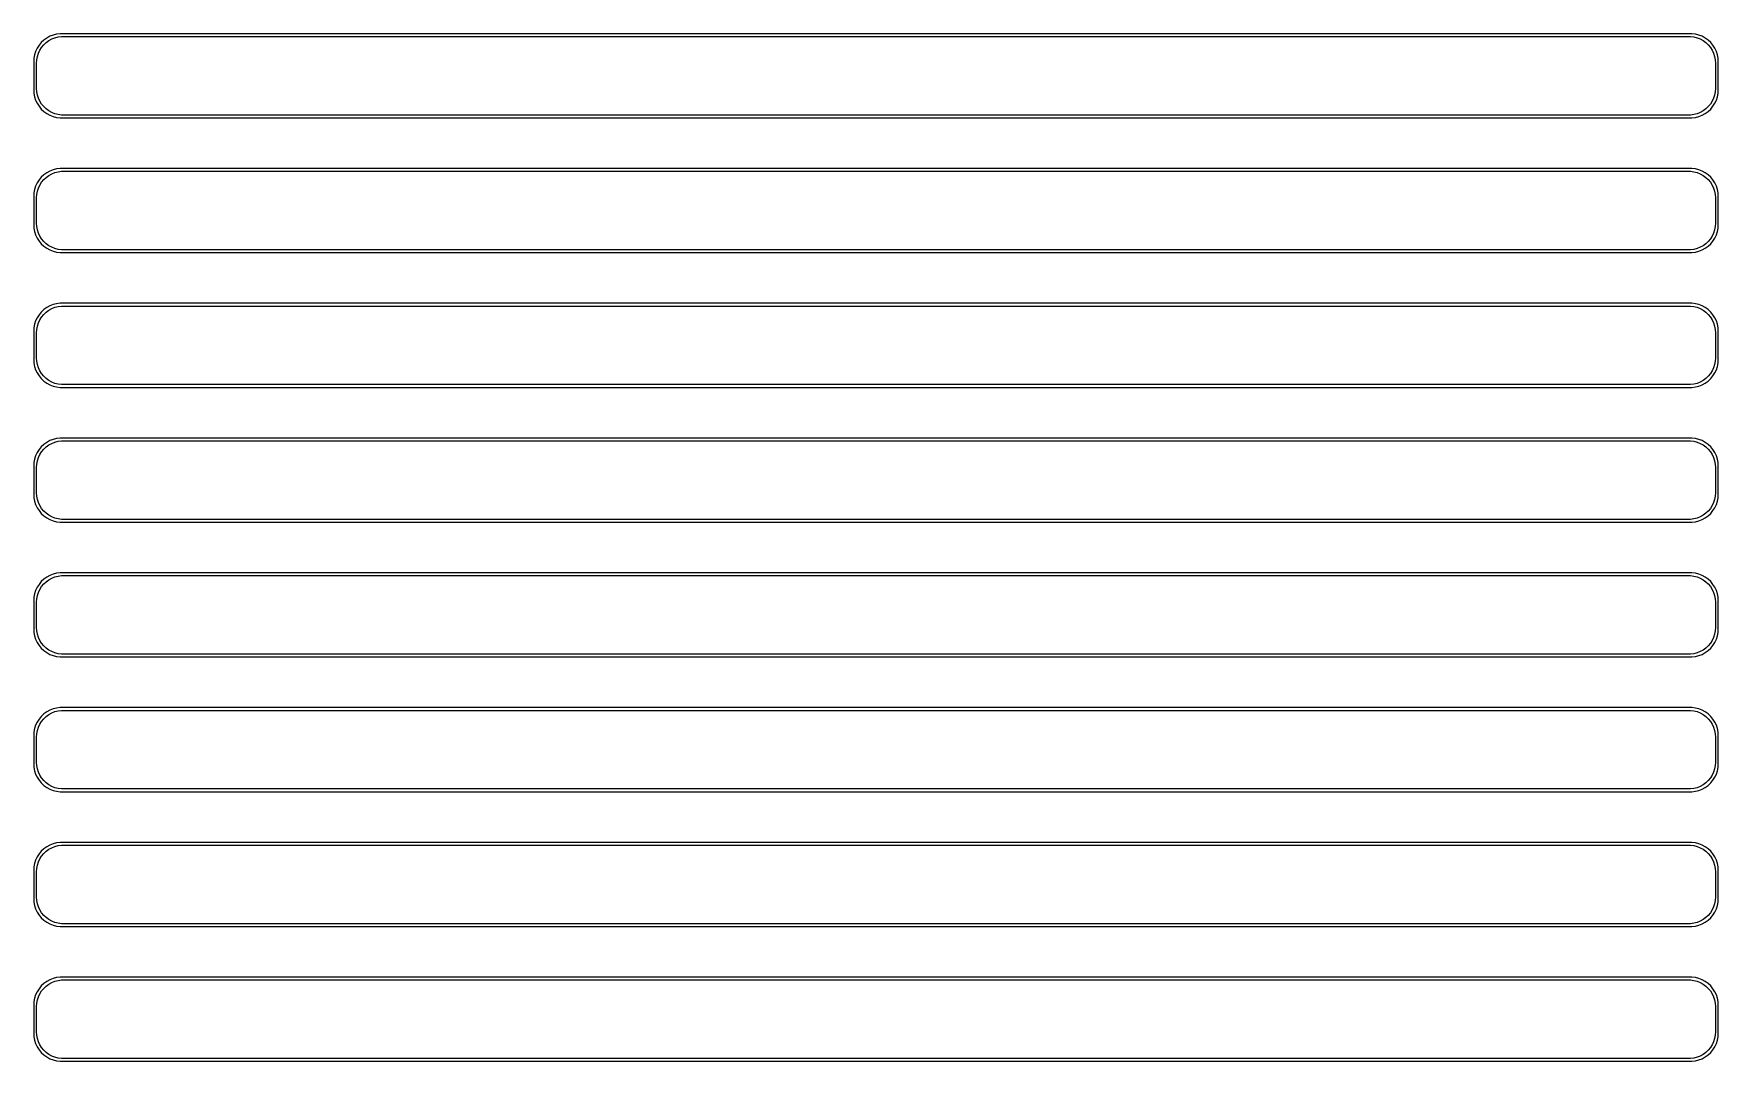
# Model space of a CAD drawing. Header units: metres. Extents: x -150 to 150, y 353 to 703.
# Drawn here: x -150 to 150, y 520.5 to 703.5 of the extents above; entities that cross this region are included whole.
import ezdxf

# ---------------------------------------------------------------- set-up
doc = ezdxf.new("R2010")
doc.units = ezdxf.units.M

msp = doc.modelspace()

# ---------------------------------------------------------------- linework, layer by layer
for p, q in [((-148.187, 702.353), (-148.645, 701.923)), ((-147.679, 702.722), (-148.187, 702.353)), ((-147.778, 701.91), (-147.295, 702.261)), ((-147.129, 703.024), (-147.679, 702.722)), ((-147.295, 702.261), (-146.772, 702.548)), ((-146.545, 703.255), (-147.129, 703.024)), ((-146.772, 702.548), (-146.218, 702.768)), ((-145.937, 703.411), (-146.545, 703.255)), ((-146.218, 702.768), (-145.64, 702.916)), ((-145.314, 703.49), (-145.937, 703.411)), ((-145.64, 702.916), (-145.048, 702.991)), ((145.314, 703.49), (-145.314, 703.49)), ((-145.048, 702.991), (145.048, 702.991)), ((145.048, 702.991), (145.64, 702.916)), ((145.937, 703.411), (145.314, 703.49)), ((145.64, 702.916), (146.218, 702.768)), ((146.545, 703.255), (145.937, 703.411)), ((146.218, 702.768), (146.772, 702.548)), ((147.129, 703.024), (146.545, 703.255)), ((146.772, 702.548), (147.295, 702.261)), ((147.679, 702.722), (147.129, 703.024)), ((147.295, 702.261), (147.778, 701.91)), ((148.187, 702.353), (147.679, 702.722)), ((148.645, 701.923), (148.187, 702.353)), ((-149.961, 699.127), (-150, 698.5)), ((-149.843, 699.743), (-149.961, 699.127)), ((-149.649, 700.341), (-149.843, 699.743)), ((-149.382, 700.909), (-149.649, 700.341)), ((-149.463, 698.845), (-149.351, 699.431)), ((-149.045, 701.439), (-149.382, 700.909)), ((-149.351, 699.431), (-149.166, 699.999)), ((-149.166, 699.999), (-148.912, 700.538)), ((-148.645, 701.923), (-149.045, 701.439)), ((-148.912, 700.538), (-148.593, 701.042)), ((-148.593, 701.042), (-148.213, 701.502)), ((-148.213, 701.502), (-147.778, 701.91)), ((147.778, 701.91), (148.213, 701.502)), ((148.213, 701.502), (148.593, 701.042)), ((148.593, 701.042), (148.912, 700.538)), ((149.045, 701.439), (148.645, 701.923)), ((148.912, 700.538), (149.166, 699.999)), ((149.382, 700.909), (149.045, 701.439)), ((149.166, 699.999), (149.351, 699.431)), ((149.351, 699.431), (149.463, 698.845)), ((149.649, 700.341), (149.382, 700.909)), ((149.843, 699.743), (149.649, 700.341)), ((149.961, 699.127), (149.843, 699.743)), ((150, 698.5), (149.961, 699.127)), ((-150, 698.5), (-150, 693.5)), ((-149.5, 698.25), (-149.463, 698.845)), ((-149.5, 693.75), (-149.5, 698.25)), ((149.463, 698.845), (149.5, 698.25)), ((149.5, 698.25), (149.5, 693.75)), ((150, 693.5), (150, 698.5)), ((-150, 693.5), (-149.961, 692.873)), ((-149.463, 693.155), (-149.5, 693.75)), ((-149.351, 692.569), (-149.463, 693.155)), ((149.463, 693.155), (149.351, 692.569)), ((149.5, 693.75), (149.463, 693.155)), ((149.961, 692.873), (150, 693.5)), ((-149.961, 692.873), (-149.843, 692.257)), ((-149.843, 692.257), (-149.649, 691.659)), ((-149.649, 691.659), (-149.382, 691.091)), ((-149.382, 691.091), (-149.045, 690.561)), ((-149.166, 692.001), (-149.351, 692.569)), ((-148.912, 691.462), (-149.166, 692.001)), ((-149.045, 690.561), (-148.645, 690.077)), ((-148.593, 690.958), (-148.912, 691.462)), ((-148.645, 690.077), (-148.187, 689.647)), ((-148.213, 690.498), (-148.593, 690.958)), ((-147.778, 690.09), (-148.213, 690.498)), ((-147.295, 689.739), (-147.778, 690.09)), ((147.778, 690.09), (147.295, 689.739)), ((148.213, 690.498), (147.778, 690.09)), ((148.187, 689.647), (148.645, 690.077)), ((148.593, 690.958), (148.213, 690.498)), ((148.912, 691.462), (148.593, 690.958)), ((148.645, 690.077), (149.045, 690.561)), ((149.166, 692.001), (148.912, 691.462)), ((149.045, 690.561), (149.382, 691.091)), ((149.351, 692.569), (149.166, 692.001)), ((149.382, 691.091), (149.649, 691.659)), ((149.649, 691.659), (149.843, 692.257)), ((149.843, 692.257), (149.961, 692.873)), ((-148.187, 689.647), (-147.679, 689.278)), ((-147.679, 689.278), (-147.129, 688.976)), ((-146.772, 689.452), (-147.295, 689.739)), ((-147.129, 688.976), (-146.545, 688.745)), ((-146.218, 689.232), (-146.772, 689.452)), ((-146.545, 688.745), (-145.937, 688.589)), ((-145.64, 689.084), (-146.218, 689.232)), ((-145.937, 688.589), (-145.314, 688.51)), ((-145.048, 689.009), (-145.64, 689.084)), ((-145.314, 688.51), (145.314, 688.51)), ((145.048, 689.009), (-145.048, 689.009)), ((145.64, 689.084), (145.048, 689.009)), ((145.314, 688.51), (145.937, 688.589)), ((146.218, 689.232), (145.64, 689.084)), ((145.937, 688.589), (146.545, 688.745)), ((146.772, 689.452), (146.218, 689.232)), ((146.545, 688.745), (147.129, 688.976)), ((147.295, 689.739), (146.772, 689.452)), ((147.129, 688.976), (147.679, 689.278)), ((147.679, 689.278), (148.187, 689.647)), ((-148.187, 678.353), (-148.645, 677.923)), ((-147.679, 678.722), (-148.187, 678.353)), ((-147.778, 677.91), (-147.295, 678.261)), ((-147.129, 679.024), (-147.679, 678.722)), ((-147.295, 678.261), (-146.772, 678.548)), ((-146.545, 679.255), (-147.129, 679.024)), ((-146.772, 678.548), (-146.218, 678.768)), ((-145.937, 679.411), (-146.545, 679.255)), ((-146.218, 678.768), (-145.64, 678.916)), ((-145.314, 679.49), (-145.937, 679.411)), ((-145.64, 678.916), (-145.048, 678.991)), ((145.314, 679.49), (-145.314, 679.49)), ((-145.048, 678.991), (145.048, 678.991)), ((145.048, 678.991), (145.64, 678.916)), ((145.937, 679.411), (145.314, 679.49)), ((145.64, 678.916), (146.218, 678.768)), ((146.545, 679.255), (145.937, 679.411)), ((146.218, 678.768), (146.772, 678.548)), ((147.129, 679.024), (146.545, 679.255)), ((146.772, 678.548), (147.295, 678.261)), ((147.679, 678.722), (147.129, 679.024)), ((147.295, 678.261), (147.778, 677.91)), ((148.187, 678.353), (147.679, 678.722)), ((148.645, 677.923), (148.187, 678.353)), ((-149.961, 675.127), (-150, 674.5)), ((-149.843, 675.743), (-149.961, 675.127)), ((-149.649, 676.341), (-149.843, 675.743)), ((-149.382, 676.909), (-149.649, 676.341)), ((-149.463, 674.845), (-149.351, 675.431)), ((-149.045, 677.439), (-149.382, 676.909)), ((-149.351, 675.431), (-149.166, 675.999)), ((-149.166, 675.999), (-148.912, 676.538)), ((-148.645, 677.923), (-149.045, 677.439)), ((-148.912, 676.538), (-148.593, 677.042)), ((-148.593, 677.042), (-148.213, 677.502)), ((-148.213, 677.502), (-147.778, 677.91)), ((147.778, 677.91), (148.213, 677.502)), ((148.213, 677.502), (148.593, 677.042)), ((148.593, 677.042), (148.912, 676.538)), ((149.045, 677.439), (148.645, 677.923)), ((148.912, 676.538), (149.166, 675.999)), ((149.382, 676.909), (149.045, 677.439)), ((149.166, 675.999), (149.351, 675.431)), ((149.351, 675.431), (149.463, 674.845)), ((149.649, 676.341), (149.382, 676.909)), ((149.843, 675.743), (149.649, 676.341)), ((149.961, 675.127), (149.843, 675.743)), ((150, 674.5), (149.961, 675.127)), ((-150, 674.5), (-150, 669.5)), ((-149.5, 674.25), (-149.463, 674.845)), ((-149.5, 669.75), (-149.5, 674.25)), ((149.463, 674.845), (149.5, 674.25)), ((149.5, 674.25), (149.5, 669.75)), ((150, 669.5), (150, 674.5)), ((-150, 669.5), (-149.961, 668.873)), ((-149.463, 669.155), (-149.5, 669.75)), ((-149.351, 668.569), (-149.463, 669.155)), ((149.463, 669.155), (149.351, 668.569)), ((149.5, 669.75), (149.463, 669.155)), ((149.961, 668.873), (150, 669.5)), ((-149.961, 668.873), (-149.843, 668.257)), ((-149.843, 668.257), (-149.649, 667.659)), ((-149.649, 667.659), (-149.382, 667.091)), ((-149.382, 667.091), (-149.045, 666.561)), ((-149.166, 668.001), (-149.351, 668.569)), ((-148.912, 667.462), (-149.166, 668.001)), ((-149.045, 666.561), (-148.645, 666.077)), ((-148.593, 666.958), (-148.912, 667.462)), ((-148.645, 666.077), (-148.187, 665.647)), ((-148.213, 666.498), (-148.593, 666.958)), ((-147.778, 666.09), (-148.213, 666.498)), ((-147.295, 665.739), (-147.778, 666.09)), ((147.778, 666.09), (147.295, 665.739)), ((148.213, 666.498), (147.778, 666.09)), ((148.187, 665.647), (148.645, 666.077)), ((148.593, 666.958), (148.213, 666.498)), ((148.912, 667.462), (148.593, 666.958)), ((148.645, 666.077), (149.045, 666.561)), ((149.166, 668.001), (148.912, 667.462)), ((149.045, 666.561), (149.382, 667.091)), ((149.351, 668.569), (149.166, 668.001)), ((149.382, 667.091), (149.649, 667.659)), ((149.649, 667.659), (149.843, 668.257)), ((149.843, 668.257), (149.961, 668.873)), ((-148.187, 665.647), (-147.679, 665.278)), ((-147.679, 665.278), (-147.129, 664.976)), ((-146.772, 665.452), (-147.295, 665.739)), ((-147.129, 664.976), (-146.545, 664.745)), ((-146.218, 665.232), (-146.772, 665.452)), ((-146.545, 664.745), (-145.937, 664.589)), ((-145.64, 665.084), (-146.218, 665.232)), ((-145.937, 664.589), (-145.314, 664.51)), ((-145.048, 665.009), (-145.64, 665.084)), ((-145.314, 664.51), (145.314, 664.51)), ((145.048, 665.009), (-145.048, 665.009)), ((145.64, 665.084), (145.048, 665.009)), ((145.314, 664.51), (145.937, 664.589)), ((146.218, 665.232), (145.64, 665.084)), ((145.937, 664.589), (146.545, 664.745)), ((146.772, 665.452), (146.218, 665.232)), ((146.545, 664.745), (147.129, 664.976)), ((147.295, 665.739), (146.772, 665.452)), ((147.129, 664.976), (147.679, 665.278)), ((147.679, 665.278), (148.187, 665.647)), ((-148.187, 654.353), (-148.645, 653.923)), ((-147.679, 654.722), (-148.187, 654.353)), ((-147.778, 653.91), (-147.295, 654.261)), ((-147.129, 655.024), (-147.679, 654.722)), ((-147.295, 654.261), (-146.772, 654.548)), ((-146.545, 655.255), (-147.129, 655.024)), ((-146.772, 654.548), (-146.218, 654.768)), ((-145.937, 655.411), (-146.545, 655.255)), ((-146.218, 654.768), (-145.64, 654.916)), ((-145.314, 655.49), (-145.937, 655.411)), ((-145.64, 654.916), (-145.048, 654.991)), ((145.314, 655.49), (-145.314, 655.49)), ((-145.048, 654.991), (145.048, 654.991)), ((145.048, 654.991), (145.64, 654.916)), ((145.937, 655.411), (145.314, 655.49)), ((145.64, 654.916), (146.218, 654.768)), ((146.545, 655.255), (145.937, 655.411)), ((146.218, 654.768), (146.772, 654.548)), ((147.129, 655.024), (146.545, 655.255)), ((146.772, 654.548), (147.295, 654.261)), ((147.679, 654.722), (147.129, 655.024)), ((147.295, 654.261), (147.778, 653.91)), ((148.187, 654.353), (147.679, 654.722)), ((148.645, 653.923), (148.187, 654.353)), ((-149.961, 651.127), (-150, 650.5)), ((-149.843, 651.743), (-149.961, 651.127)), ((-149.649, 652.341), (-149.843, 651.743)), ((-149.382, 652.909), (-149.649, 652.341)), ((-149.463, 650.845), (-149.351, 651.431)), ((-149.045, 653.439), (-149.382, 652.909)), ((-149.351, 651.431), (-149.166, 651.999)), ((-149.166, 651.999), (-148.912, 652.538)), ((-148.645, 653.923), (-149.045, 653.439)), ((-148.912, 652.538), (-148.593, 653.042)), ((-148.593, 653.042), (-148.213, 653.502)), ((-148.213, 653.502), (-147.778, 653.91)), ((147.778, 653.91), (148.213, 653.502)), ((148.213, 653.502), (148.593, 653.042)), ((148.593, 653.042), (148.912, 652.538)), ((149.045, 653.439), (148.645, 653.923)), ((148.912, 652.538), (149.166, 651.999)), ((149.382, 652.909), (149.045, 653.439)), ((149.166, 651.999), (149.351, 651.431)), ((149.351, 651.431), (149.463, 650.845)), ((149.649, 652.341), (149.382, 652.909)), ((149.843, 651.743), (149.649, 652.341)), ((149.961, 651.127), (149.843, 651.743)), ((150, 650.5), (149.961, 651.127)), ((-150, 650.5), (-150, 645.5)), ((-149.5, 650.25), (-149.463, 650.845)), ((-149.5, 645.75), (-149.5, 650.25)), ((149.463, 650.845), (149.5, 650.25)), ((149.5, 650.25), (149.5, 645.75)), ((150, 645.5), (150, 650.5)), ((-150, 645.5), (-149.961, 644.873)), ((-149.463, 645.155), (-149.5, 645.75)), ((-149.351, 644.569), (-149.463, 645.155)), ((149.463, 645.155), (149.351, 644.569)), ((149.5, 645.75), (149.463, 645.155)), ((149.961, 644.873), (150, 645.5)), ((-149.961, 644.873), (-149.843, 644.257)), ((-149.843, 644.257), (-149.649, 643.659)), ((-149.649, 643.659), (-149.382, 643.091)), ((-149.382, 643.091), (-149.045, 642.561)), ((-149.166, 644.001), (-149.351, 644.569)), ((-148.912, 643.462), (-149.166, 644.001)), ((-149.045, 642.561), (-148.645, 642.077)), ((-148.593, 642.958), (-148.912, 643.462)), ((-148.645, 642.077), (-148.187, 641.647)), ((-148.213, 642.498), (-148.593, 642.958)), ((-147.778, 642.09), (-148.213, 642.498)), ((-147.295, 641.739), (-147.778, 642.09)), ((147.778, 642.09), (147.295, 641.739)), ((148.213, 642.498), (147.778, 642.09)), ((148.187, 641.647), (148.645, 642.077)), ((148.593, 642.958), (148.213, 642.498)), ((148.912, 643.462), (148.593, 642.958)), ((148.645, 642.077), (149.045, 642.561)), ((149.166, 644.001), (148.912, 643.462)), ((149.045, 642.561), (149.382, 643.091)), ((149.351, 644.569), (149.166, 644.001)), ((149.382, 643.091), (149.649, 643.659)), ((149.649, 643.659), (149.843, 644.257)), ((149.843, 644.257), (149.961, 644.873)), ((-148.187, 641.647), (-147.679, 641.278)), ((-147.679, 641.278), (-147.129, 640.976)), ((-146.772, 641.452), (-147.295, 641.739)), ((-147.129, 640.976), (-146.545, 640.745)), ((-146.218, 641.232), (-146.772, 641.452)), ((-146.545, 640.745), (-145.937, 640.589)), ((-145.64, 641.084), (-146.218, 641.232)), ((-145.937, 640.589), (-145.314, 640.51)), ((-145.048, 641.009), (-145.64, 641.084)), ((-145.314, 640.51), (145.314, 640.51)), ((145.048, 641.009), (-145.048, 641.009)), ((145.64, 641.084), (145.048, 641.009)), ((145.314, 640.51), (145.937, 640.589)), ((146.218, 641.232), (145.64, 641.084)), ((145.937, 640.589), (146.545, 640.745)), ((146.772, 641.452), (146.218, 641.232)), ((146.545, 640.745), (147.129, 640.976)), ((147.295, 641.739), (146.772, 641.452)), ((147.129, 640.976), (147.679, 641.278)), ((147.679, 641.278), (148.187, 641.647)), ((-148.187, 630.353), (-148.645, 629.923)), ((-147.679, 630.722), (-148.187, 630.353)), ((-147.778, 629.91), (-147.295, 630.261)), ((-147.129, 631.024), (-147.679, 630.722)), ((-147.295, 630.261), (-146.772, 630.548)), ((-146.545, 631.255), (-147.129, 631.024)), ((-146.772, 630.548), (-146.218, 630.768)), ((-145.937, 631.411), (-146.545, 631.255)), ((-146.218, 630.768), (-145.64, 630.916)), ((-145.314, 631.49), (-145.937, 631.411)), ((-145.64, 630.916), (-145.048, 630.991)), ((145.314, 631.49), (-145.314, 631.49)), ((-145.048, 630.991), (145.048, 630.991)), ((145.048, 630.991), (145.64, 630.916)), ((145.937, 631.411), (145.314, 631.49)), ((145.64, 630.916), (146.218, 630.768)), ((146.545, 631.255), (145.937, 631.411)), ((146.218, 630.768), (146.772, 630.548)), ((147.129, 631.024), (146.545, 631.255)), ((146.772, 630.548), (147.295, 630.261)), ((147.679, 630.722), (147.129, 631.024)), ((147.295, 630.261), (147.778, 629.91)), ((148.187, 630.353), (147.679, 630.722)), ((148.645, 629.923), (148.187, 630.353)), ((-149.961, 627.127), (-150, 626.5)), ((-149.843, 627.743), (-149.961, 627.127)), ((-149.649, 628.341), (-149.843, 627.743)), ((-149.382, 628.909), (-149.649, 628.341)), ((-149.463, 626.845), (-149.351, 627.431)), ((-149.045, 629.439), (-149.382, 628.909)), ((-149.351, 627.431), (-149.166, 627.999)), ((-149.166, 627.999), (-148.912, 628.538)), ((-148.645, 629.923), (-149.045, 629.439)), ((-148.912, 628.538), (-148.593, 629.042)), ((-148.593, 629.042), (-148.213, 629.502)), ((-148.213, 629.502), (-147.778, 629.91)), ((147.778, 629.91), (148.213, 629.502)), ((148.213, 629.502), (148.593, 629.042)), ((148.593, 629.042), (148.912, 628.538)), ((149.045, 629.439), (148.645, 629.923)), ((148.912, 628.538), (149.166, 627.999)), ((149.382, 628.909), (149.045, 629.439)), ((149.166, 627.999), (149.351, 627.431)), ((149.351, 627.431), (149.463, 626.845)), ((149.649, 628.341), (149.382, 628.909)), ((149.843, 627.743), (149.649, 628.341)), ((149.961, 627.127), (149.843, 627.743)), ((150, 626.5), (149.961, 627.127)), ((-150, 626.5), (-150, 621.5)), ((-149.5, 626.25), (-149.463, 626.845)), ((-149.5, 621.75), (-149.5, 626.25)), ((149.463, 626.845), (149.5, 626.25)), ((149.5, 626.25), (149.5, 621.75)), ((150, 621.5), (150, 626.5)), ((-150, 621.5), (-149.961, 620.873)), ((-149.463, 621.155), (-149.5, 621.75)), ((-149.351, 620.569), (-149.463, 621.155)), ((149.463, 621.155), (149.351, 620.569)), ((149.5, 621.75), (149.463, 621.155)), ((149.961, 620.873), (150, 621.5)), ((-149.961, 620.873), (-149.843, 620.257)), ((-149.843, 620.257), (-149.649, 619.659)), ((-149.649, 619.659), (-149.382, 619.091)), ((-149.382, 619.091), (-149.045, 618.561)), ((-149.166, 620.001), (-149.351, 620.569)), ((-148.912, 619.462), (-149.166, 620.001)), ((-149.045, 618.561), (-148.645, 618.077)), ((-148.593, 618.958), (-148.912, 619.462)), ((-148.645, 618.077), (-148.187, 617.647)), ((-148.213, 618.498), (-148.593, 618.958)), ((-147.778, 618.09), (-148.213, 618.498)), ((-147.295, 617.739), (-147.778, 618.09)), ((147.778, 618.09), (147.295, 617.739)), ((148.213, 618.498), (147.778, 618.09)), ((148.187, 617.647), (148.645, 618.077)), ((148.593, 618.958), (148.213, 618.498)), ((148.912, 619.462), (148.593, 618.958)), ((148.645, 618.077), (149.045, 618.561)), ((149.166, 620.001), (148.912, 619.462)), ((149.045, 618.561), (149.382, 619.091)), ((149.351, 620.569), (149.166, 620.001)), ((149.382, 619.091), (149.649, 619.659)), ((149.649, 619.659), (149.843, 620.257)), ((149.843, 620.257), (149.961, 620.873)), ((-148.187, 617.647), (-147.679, 617.278)), ((-147.679, 617.278), (-147.129, 616.976)), ((-146.772, 617.452), (-147.295, 617.739)), ((-147.129, 616.976), (-146.545, 616.745)), ((-146.218, 617.232), (-146.772, 617.452)), ((-146.545, 616.745), (-145.937, 616.589)), ((-145.64, 617.084), (-146.218, 617.232)), ((-145.937, 616.589), (-145.314, 616.51)), ((-145.048, 617.009), (-145.64, 617.084)), ((-145.314, 616.51), (145.314, 616.51)), ((145.048, 617.009), (-145.048, 617.009)), ((145.64, 617.084), (145.048, 617.009)), ((145.314, 616.51), (145.937, 616.589)), ((146.218, 617.232), (145.64, 617.084)), ((145.937, 616.589), (146.545, 616.745)), ((146.772, 617.452), (146.218, 617.232)), ((146.545, 616.745), (147.129, 616.976)), ((147.295, 617.739), (146.772, 617.452)), ((147.129, 616.976), (147.679, 617.278)), ((147.679, 617.278), (148.187, 617.647)), ((-148.187, 606.353), (-148.645, 605.923)), ((-147.679, 606.722), (-148.187, 606.353)), ((-147.778, 605.91), (-147.295, 606.261)), ((-147.129, 607.024), (-147.679, 606.722)), ((-147.295, 606.261), (-146.772, 606.548)), ((-146.545, 607.255), (-147.129, 607.024)), ((-146.772, 606.548), (-146.218, 606.768)), ((-145.937, 607.411), (-146.545, 607.255)), ((-146.218, 606.768), (-145.64, 606.916)), ((-145.314, 607.49), (-145.937, 607.411)), ((-145.64, 606.916), (-145.048, 606.991)), ((145.314, 607.49), (-145.314, 607.49)), ((-145.048, 606.991), (145.048, 606.991)), ((145.048, 606.991), (145.64, 606.916)), ((145.937, 607.411), (145.314, 607.49)), ((145.64, 606.916), (146.218, 606.768)), ((146.545, 607.255), (145.937, 607.411)), ((146.218, 606.768), (146.772, 606.548)), ((147.129, 607.024), (146.545, 607.255)), ((146.772, 606.548), (147.295, 606.261)), ((147.679, 606.722), (147.129, 607.024)), ((147.295, 606.261), (147.778, 605.91)), ((148.187, 606.353), (147.679, 606.722)), ((148.645, 605.923), (148.187, 606.353)), ((-149.961, 603.127), (-150, 602.5)), ((-149.843, 603.743), (-149.961, 603.127)), ((-149.649, 604.341), (-149.843, 603.743)), ((-149.382, 604.909), (-149.649, 604.341)), ((-149.463, 602.845), (-149.351, 603.431)), ((-149.045, 605.439), (-149.382, 604.909)), ((-149.351, 603.431), (-149.166, 603.999)), ((-149.166, 603.999), (-148.912, 604.538)), ((-148.645, 605.923), (-149.045, 605.439)), ((-148.912, 604.538), (-148.593, 605.042)), ((-148.593, 605.042), (-148.213, 605.502)), ((-148.213, 605.502), (-147.778, 605.91)), ((147.778, 605.91), (148.213, 605.502)), ((148.213, 605.502), (148.593, 605.042)), ((148.593, 605.042), (148.912, 604.538)), ((149.045, 605.439), (148.645, 605.923)), ((148.912, 604.538), (149.166, 603.999)), ((149.382, 604.909), (149.045, 605.439)), ((149.166, 603.999), (149.351, 603.431)), ((149.351, 603.431), (149.463, 602.845)), ((149.649, 604.341), (149.382, 604.909)), ((149.843, 603.743), (149.649, 604.341)), ((149.961, 603.127), (149.843, 603.743)), ((150, 602.5), (149.961, 603.127)), ((-150, 602.5), (-150, 597.5)), ((-149.5, 602.25), (-149.463, 602.845)), ((-149.5, 597.75), (-149.5, 602.25)), ((149.463, 602.845), (149.5, 602.25)), ((149.5, 602.25), (149.5, 597.75)), ((150, 597.5), (150, 602.5)), ((-150, 597.5), (-149.961, 596.873)), ((-149.463, 597.155), (-149.5, 597.75)), ((-149.351, 596.569), (-149.463, 597.155)), ((149.463, 597.155), (149.351, 596.569)), ((149.5, 597.75), (149.463, 597.155)), ((149.961, 596.873), (150, 597.5)), ((-149.961, 596.873), (-149.843, 596.257)), ((-149.843, 596.257), (-149.649, 595.659)), ((-149.649, 595.659), (-149.382, 595.091)), ((-149.382, 595.091), (-149.045, 594.561)), ((-149.166, 596.001), (-149.351, 596.569)), ((-148.912, 595.462), (-149.166, 596.001)), ((-149.045, 594.561), (-148.645, 594.077)), ((-148.593, 594.958), (-148.912, 595.462)), ((-148.645, 594.077), (-148.187, 593.647)), ((-148.213, 594.498), (-148.593, 594.958)), ((-147.778, 594.09), (-148.213, 594.498)), ((-147.295, 593.739), (-147.778, 594.09)), ((147.778, 594.09), (147.295, 593.739)), ((148.213, 594.498), (147.778, 594.09)), ((148.187, 593.647), (148.645, 594.077)), ((148.593, 594.958), (148.213, 594.498)), ((148.912, 595.462), (148.593, 594.958)), ((148.645, 594.077), (149.045, 594.561)), ((149.166, 596.001), (148.912, 595.462)), ((149.045, 594.561), (149.382, 595.091)), ((149.351, 596.569), (149.166, 596.001)), ((149.382, 595.091), (149.649, 595.659)), ((149.649, 595.659), (149.843, 596.257)), ((149.843, 596.257), (149.961, 596.873)), ((-148.187, 593.647), (-147.679, 593.278)), ((-147.679, 593.278), (-147.129, 592.976)), ((-146.772, 593.452), (-147.295, 593.739)), ((-147.129, 592.976), (-146.545, 592.745)), ((-146.218, 593.232), (-146.772, 593.452)), ((-146.545, 592.745), (-145.937, 592.589)), ((-145.64, 593.084), (-146.218, 593.232)), ((-145.937, 592.589), (-145.314, 592.51)), ((-145.048, 593.009), (-145.64, 593.084)), ((-145.314, 592.51), (145.314, 592.51)), ((145.048, 593.009), (-145.048, 593.009)), ((145.64, 593.084), (145.048, 593.009)), ((145.314, 592.51), (145.937, 592.589)), ((146.218, 593.232), (145.64, 593.084)), ((145.937, 592.589), (146.545, 592.745)), ((146.772, 593.452), (146.218, 593.232)), ((146.545, 592.745), (147.129, 592.976)), ((147.295, 593.739), (146.772, 593.452)), ((147.129, 592.976), (147.679, 593.278)), ((147.679, 593.278), (148.187, 593.647)), ((-148.187, 582.353), (-148.645, 581.923)), ((-147.679, 582.722), (-148.187, 582.353)), ((-147.778, 581.91), (-147.295, 582.261)), ((-147.129, 583.024), (-147.679, 582.722)), ((-147.295, 582.261), (-146.772, 582.548)), ((-146.545, 583.255), (-147.129, 583.024)), ((-146.772, 582.548), (-146.218, 582.768)), ((-145.937, 583.411), (-146.545, 583.255)), ((-146.218, 582.768), (-145.64, 582.916)), ((-145.314, 583.49), (-145.937, 583.411)), ((-145.64, 582.916), (-145.048, 582.991)), ((145.314, 583.49), (-145.314, 583.49)), ((-145.048, 582.991), (145.048, 582.991)), ((145.048, 582.991), (145.64, 582.916)), ((145.937, 583.411), (145.314, 583.49)), ((145.64, 582.916), (146.218, 582.768)), ((146.545, 583.255), (145.937, 583.411)), ((146.218, 582.768), (146.772, 582.548)), ((147.129, 583.024), (146.545, 583.255)), ((146.772, 582.548), (147.295, 582.261)), ((147.679, 582.722), (147.129, 583.024)), ((147.295, 582.261), (147.778, 581.91)), ((148.187, 582.353), (147.679, 582.722)), ((148.645, 581.923), (148.187, 582.353)), ((-149.961, 579.127), (-150, 578.5)), ((-149.843, 579.743), (-149.961, 579.127)), ((-149.649, 580.341), (-149.843, 579.743)), ((-149.382, 580.909), (-149.649, 580.341)), ((-149.463, 578.845), (-149.351, 579.431)), ((-149.045, 581.439), (-149.382, 580.909)), ((-149.351, 579.431), (-149.166, 579.999)), ((-149.166, 579.999), (-148.912, 580.538)), ((-148.645, 581.923), (-149.045, 581.439)), ((-148.912, 580.538), (-148.593, 581.042)), ((-148.593, 581.042), (-148.213, 581.502)), ((-148.213, 581.502), (-147.778, 581.91)), ((147.778, 581.91), (148.213, 581.502)), ((148.213, 581.502), (148.593, 581.042)), ((148.593, 581.042), (148.912, 580.538)), ((149.045, 581.439), (148.645, 581.923)), ((148.912, 580.538), (149.166, 579.999)), ((149.382, 580.909), (149.045, 581.439)), ((149.166, 579.999), (149.351, 579.431)), ((149.351, 579.431), (149.463, 578.845)), ((149.649, 580.341), (149.382, 580.909)), ((149.843, 579.743), (149.649, 580.341)), ((149.961, 579.127), (149.843, 579.743)), ((150, 578.5), (149.961, 579.127)), ((-150, 578.5), (-150, 573.5)), ((-149.5, 578.25), (-149.463, 578.845)), ((-149.5, 573.75), (-149.5, 578.25)), ((149.463, 578.845), (149.5, 578.25)), ((149.5, 578.25), (149.5, 573.75)), ((150, 573.5), (150, 578.5)), ((-150, 573.5), (-149.961, 572.873)), ((-149.463, 573.155), (-149.5, 573.75)), ((-149.351, 572.569), (-149.463, 573.155)), ((149.463, 573.155), (149.351, 572.569)), ((149.5, 573.75), (149.463, 573.155)), ((149.961, 572.873), (150, 573.5)), ((-149.961, 572.873), (-149.843, 572.257)), ((-149.843, 572.257), (-149.649, 571.659)), ((-149.649, 571.659), (-149.382, 571.091)), ((-149.382, 571.091), (-149.045, 570.561)), ((-149.166, 572.001), (-149.351, 572.569)), ((-148.912, 571.462), (-149.166, 572.001)), ((-149.045, 570.561), (-148.645, 570.077)), ((-148.593, 570.958), (-148.912, 571.462)), ((-148.645, 570.077), (-148.187, 569.647)), ((-148.213, 570.498), (-148.593, 570.958)), ((-147.778, 570.09), (-148.213, 570.498)), ((-147.295, 569.739), (-147.778, 570.09)), ((147.778, 570.09), (147.295, 569.739)), ((148.213, 570.498), (147.778, 570.09)), ((148.187, 569.647), (148.645, 570.077)), ((148.593, 570.958), (148.213, 570.498)), ((148.912, 571.462), (148.593, 570.958)), ((148.645, 570.077), (149.045, 570.561)), ((149.166, 572.001), (148.912, 571.462)), ((149.045, 570.561), (149.382, 571.091)), ((149.351, 572.569), (149.166, 572.001)), ((149.382, 571.091), (149.649, 571.659)), ((149.649, 571.659), (149.843, 572.257)), ((149.843, 572.257), (149.961, 572.873)), ((-148.187, 569.647), (-147.679, 569.278)), ((-147.679, 569.278), (-147.129, 568.976)), ((-146.772, 569.452), (-147.295, 569.739)), ((-147.129, 568.976), (-146.545, 568.745)), ((-146.218, 569.232), (-146.772, 569.452)), ((-146.545, 568.745), (-145.937, 568.589)), ((-145.64, 569.084), (-146.218, 569.232)), ((-145.937, 568.589), (-145.314, 568.51)), ((-145.048, 569.009), (-145.64, 569.084)), ((-145.314, 568.51), (145.314, 568.51)), ((145.048, 569.009), (-145.048, 569.009)), ((145.64, 569.084), (145.048, 569.009)), ((145.314, 568.51), (145.937, 568.589)), ((146.218, 569.232), (145.64, 569.084)), ((145.937, 568.589), (146.545, 568.745)), ((146.772, 569.452), (146.218, 569.232)), ((146.545, 568.745), (147.129, 568.976)), ((147.295, 569.739), (146.772, 569.452)), ((147.129, 568.976), (147.679, 569.278)), ((147.679, 569.278), (148.187, 569.647)), ((-148.187, 558.353), (-148.645, 557.923)), ((-147.679, 558.722), (-148.187, 558.353)), ((-147.778, 557.91), (-147.295, 558.261)), ((-147.129, 559.024), (-147.679, 558.722)), ((-147.295, 558.261), (-146.772, 558.548)), ((-146.545, 559.255), (-147.129, 559.024)), ((-146.772, 558.548), (-146.218, 558.768)), ((-145.937, 559.411), (-146.545, 559.255)), ((-146.218, 558.768), (-145.64, 558.916)), ((-145.314, 559.49), (-145.937, 559.411)), ((-145.64, 558.916), (-145.048, 558.991)), ((145.314, 559.49), (-145.314, 559.49)), ((-145.048, 558.991), (145.048, 558.991)), ((145.048, 558.991), (145.64, 558.916)), ((145.937, 559.411), (145.314, 559.49)), ((145.64, 558.916), (146.218, 558.768)), ((146.545, 559.255), (145.937, 559.411)), ((146.218, 558.768), (146.772, 558.548)), ((147.129, 559.024), (146.545, 559.255)), ((146.772, 558.548), (147.295, 558.261)), ((147.679, 558.722), (147.129, 559.024)), ((147.295, 558.261), (147.778, 557.91)), ((148.187, 558.353), (147.679, 558.722)), ((148.645, 557.923), (148.187, 558.353)), ((-149.961, 555.127), (-150, 554.5)), ((-149.843, 555.743), (-149.961, 555.127)), ((-149.649, 556.341), (-149.843, 555.743)), ((-149.382, 556.909), (-149.649, 556.341)), ((-149.463, 554.845), (-149.351, 555.431)), ((-149.045, 557.439), (-149.382, 556.909)), ((-149.351, 555.431), (-149.166, 555.999)), ((-149.166, 555.999), (-148.912, 556.538)), ((-148.645, 557.923), (-149.045, 557.439)), ((-148.912, 556.538), (-148.593, 557.042)), ((-148.593, 557.042), (-148.213, 557.502)), ((-148.213, 557.502), (-147.778, 557.91)), ((147.778, 557.91), (148.213, 557.502)), ((148.213, 557.502), (148.593, 557.042)), ((148.593, 557.042), (148.912, 556.538)), ((149.045, 557.439), (148.645, 557.923)), ((148.912, 556.538), (149.166, 555.999)), ((149.382, 556.909), (149.045, 557.439)), ((149.166, 555.999), (149.351, 555.431)), ((149.351, 555.431), (149.463, 554.845)), ((149.649, 556.341), (149.382, 556.909)), ((149.843, 555.743), (149.649, 556.341)), ((149.961, 555.127), (149.843, 555.743)), ((150, 554.5), (149.961, 555.127)), ((-150, 554.5), (-150, 549.5)), ((-149.5, 554.25), (-149.463, 554.845)), ((-149.5, 549.75), (-149.5, 554.25)), ((149.463, 554.845), (149.5, 554.25)), ((149.5, 554.25), (149.5, 549.75)), ((150, 549.5), (150, 554.5)), ((-150, 549.5), (-149.961, 548.873)), ((-149.463, 549.155), (-149.5, 549.75)), ((-149.351, 548.569), (-149.463, 549.155)), ((149.463, 549.155), (149.351, 548.569)), ((149.5, 549.75), (149.463, 549.155)), ((149.961, 548.873), (150, 549.5)), ((-149.961, 548.873), (-149.843, 548.257)), ((-149.843, 548.257), (-149.649, 547.659)), ((-149.649, 547.659), (-149.382, 547.091)), ((-149.382, 547.091), (-149.045, 546.561)), ((-149.166, 548.001), (-149.351, 548.569)), ((-148.912, 547.462), (-149.166, 548.001)), ((-149.045, 546.561), (-148.645, 546.077)), ((-148.593, 546.958), (-148.912, 547.462)), ((-148.645, 546.077), (-148.187, 545.647)), ((-148.213, 546.498), (-148.593, 546.958)), ((-147.778, 546.09), (-148.213, 546.498)), ((-147.295, 545.739), (-147.778, 546.09)), ((147.778, 546.09), (147.295, 545.739)), ((148.213, 546.498), (147.778, 546.09)), ((148.187, 545.647), (148.645, 546.077)), ((148.593, 546.958), (148.213, 546.498)), ((148.912, 547.462), (148.593, 546.958)), ((148.645, 546.077), (149.045, 546.561)), ((149.166, 548.001), (148.912, 547.462)), ((149.045, 546.561), (149.382, 547.091)), ((149.351, 548.569), (149.166, 548.001)), ((149.382, 547.091), (149.649, 547.659)), ((149.649, 547.659), (149.843, 548.257)), ((149.843, 548.257), (149.961, 548.873)), ((-148.187, 545.647), (-147.679, 545.278)), ((-147.679, 545.278), (-147.129, 544.976)), ((-146.772, 545.452), (-147.295, 545.739)), ((-147.129, 544.976), (-146.545, 544.745)), ((-146.218, 545.232), (-146.772, 545.452)), ((-146.545, 544.745), (-145.937, 544.589)), ((-145.64, 545.084), (-146.218, 545.232)), ((-145.937, 544.589), (-145.314, 544.51)), ((-145.048, 545.009), (-145.64, 545.084)), ((-145.314, 544.51), (145.314, 544.51)), ((145.048, 545.009), (-145.048, 545.009)), ((145.64, 545.084), (145.048, 545.009)), ((145.314, 544.51), (145.937, 544.589)), ((146.218, 545.232), (145.64, 545.084)), ((145.937, 544.589), (146.545, 544.745)), ((146.772, 545.452), (146.218, 545.232)), ((146.545, 544.745), (147.129, 544.976)), ((147.295, 545.739), (146.772, 545.452)), ((147.129, 544.976), (147.679, 545.278)), ((147.679, 545.278), (148.187, 545.647)), ((-148.187, 534.353), (-148.645, 533.923)), ((-147.679, 534.722), (-148.187, 534.353)), ((-147.778, 533.91), (-147.295, 534.261)), ((-147.129, 535.024), (-147.679, 534.722)), ((-147.295, 534.261), (-146.772, 534.548)), ((-146.545, 535.255), (-147.129, 535.024)), ((-146.772, 534.548), (-146.218, 534.768)), ((-145.937, 535.411), (-146.545, 535.255)), ((-146.218, 534.768), (-145.64, 534.916)), ((-145.314, 535.49), (-145.937, 535.411)), ((-145.64, 534.916), (-145.048, 534.991)), ((145.314, 535.49), (-145.314, 535.49)), ((-145.048, 534.991), (145.048, 534.991)), ((145.048, 534.991), (145.64, 534.916)), ((145.937, 535.411), (145.314, 535.49)), ((145.64, 534.916), (146.218, 534.768)), ((146.545, 535.255), (145.937, 535.411)), ((146.218, 534.768), (146.772, 534.548)), ((147.129, 535.024), (146.545, 535.255)), ((146.772, 534.548), (147.295, 534.261)), ((147.679, 534.722), (147.129, 535.024)), ((147.295, 534.261), (147.778, 533.91)), ((148.187, 534.353), (147.679, 534.722)), ((148.645, 533.923), (148.187, 534.353)), ((-149.961, 531.127), (-150, 530.5)), ((-149.843, 531.743), (-149.961, 531.127)), ((-149.649, 532.341), (-149.843, 531.743)), ((-149.382, 532.909), (-149.649, 532.341)), ((-149.463, 530.845), (-149.351, 531.431)), ((-149.045, 533.439), (-149.382, 532.909)), ((-149.351, 531.431), (-149.166, 531.999)), ((-149.166, 531.999), (-148.912, 532.538)), ((-148.645, 533.923), (-149.045, 533.439)), ((-148.912, 532.538), (-148.593, 533.042)), ((-148.593, 533.042), (-148.213, 533.502)), ((-148.213, 533.502), (-147.778, 533.91)), ((147.778, 533.91), (148.213, 533.502)), ((148.213, 533.502), (148.593, 533.042)), ((148.593, 533.042), (148.912, 532.538)), ((149.045, 533.439), (148.645, 533.923)), ((148.912, 532.538), (149.166, 531.999)), ((149.382, 532.909), (149.045, 533.439)), ((149.166, 531.999), (149.351, 531.431)), ((149.351, 531.431), (149.463, 530.845)), ((149.649, 532.341), (149.382, 532.909)), ((149.843, 531.743), (149.649, 532.341)), ((149.961, 531.127), (149.843, 531.743)), ((150, 530.5), (149.961, 531.127)), ((-150, 530.5), (-150, 525.5)), ((-149.5, 530.25), (-149.463, 530.845)), ((-149.5, 525.75), (-149.5, 530.25)), ((149.463, 530.845), (149.5, 530.25)), ((149.5, 530.25), (149.5, 525.75)), ((150, 525.5), (150, 530.5)), ((-150, 525.5), (-149.961, 524.873)), ((-149.463, 525.155), (-149.5, 525.75)), ((-149.351, 524.569), (-149.463, 525.155)), ((149.463, 525.155), (149.351, 524.569)), ((149.5, 525.75), (149.463, 525.155)), ((149.961, 524.873), (150, 525.5)), ((-149.961, 524.873), (-149.843, 524.257)), ((-149.843, 524.257), (-149.649, 523.659)), ((-149.649, 523.659), (-149.382, 523.091)), ((-149.382, 523.091), (-149.045, 522.561)), ((-149.166, 524.001), (-149.351, 524.569)), ((-148.912, 523.462), (-149.166, 524.001)), ((-149.045, 522.561), (-148.645, 522.077)), ((-148.593, 522.958), (-148.912, 523.462)), ((-148.645, 522.077), (-148.187, 521.647)), ((-148.213, 522.498), (-148.593, 522.958)), ((-147.778, 522.09), (-148.213, 522.498)), ((-147.295, 521.739), (-147.778, 522.09)), ((147.778, 522.09), (147.295, 521.739)), ((148.213, 522.498), (147.778, 522.09)), ((148.187, 521.647), (148.645, 522.077)), ((148.593, 522.958), (148.213, 522.498)), ((148.912, 523.462), (148.593, 522.958)), ((148.645, 522.077), (149.045, 522.561)), ((149.166, 524.001), (148.912, 523.462)), ((149.045, 522.561), (149.382, 523.091)), ((149.351, 524.569), (149.166, 524.001)), ((149.382, 523.091), (149.649, 523.659)), ((149.649, 523.659), (149.843, 524.257)), ((149.843, 524.257), (149.961, 524.873)), ((-148.187, 521.647), (-147.679, 521.278)), ((-147.679, 521.278), (-147.129, 520.976)), ((-146.772, 521.452), (-147.295, 521.739)), ((-147.129, 520.976), (-146.545, 520.745)), ((-146.218, 521.232), (-146.772, 521.452)), ((-146.545, 520.745), (-145.937, 520.589)), ((-145.64, 521.084), (-146.218, 521.232)), ((-145.937, 520.589), (-145.314, 520.51)), ((-145.048, 521.009), (-145.64, 521.084)), ((-145.314, 520.51), (145.314, 520.51)), ((145.048, 521.009), (-145.048, 521.009)), ((145.64, 521.084), (145.048, 521.009)), ((145.314, 520.51), (145.937, 520.589)), ((146.218, 521.232), (145.64, 521.084)), ((145.937, 520.589), (146.545, 520.745)), ((146.772, 521.452), (146.218, 521.232)), ((146.545, 520.745), (147.129, 520.976)), ((147.295, 521.739), (146.772, 521.452)), ((147.129, 520.976), (147.679, 521.278)), ((147.679, 521.278), (148.187, 521.647))]:
    msp.add_line(p, q)

doc.saveas('drawing.dxf')
